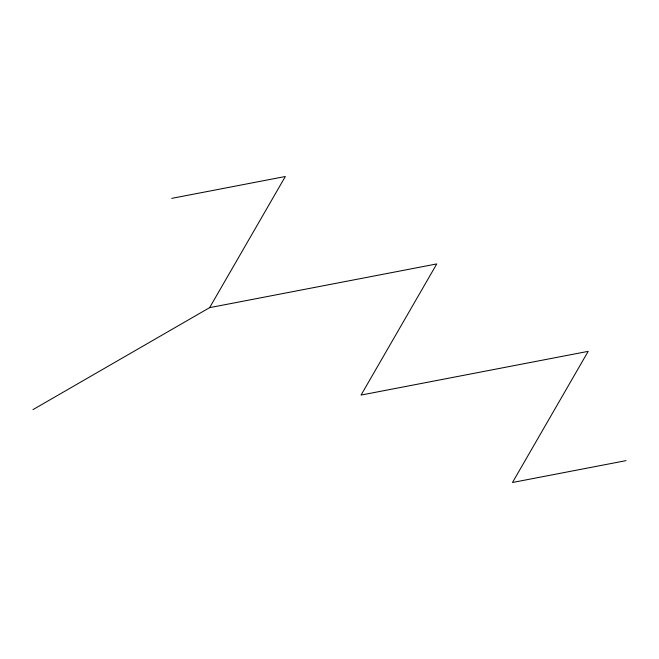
<?xml version="1.0" encoding="UTF-8"?>
<svg xmlns="http://www.w3.org/2000/svg" width="659" height="659" viewBox="0 0 659 659"><rect width="100%" height="100%" fill="white"/><g stroke="black" fill="none" stroke-linecap="round" stroke-linejoin="round"><path stroke-width="0.99" d="M32.95 409.643L209.62 307.646L285.331 176.505L171.76 198.359M209.62 307.646L436.76 263.929L361.05 395.071L588.19 351.354L512.48 482.495L626.05 460.641"/></g></svg>
